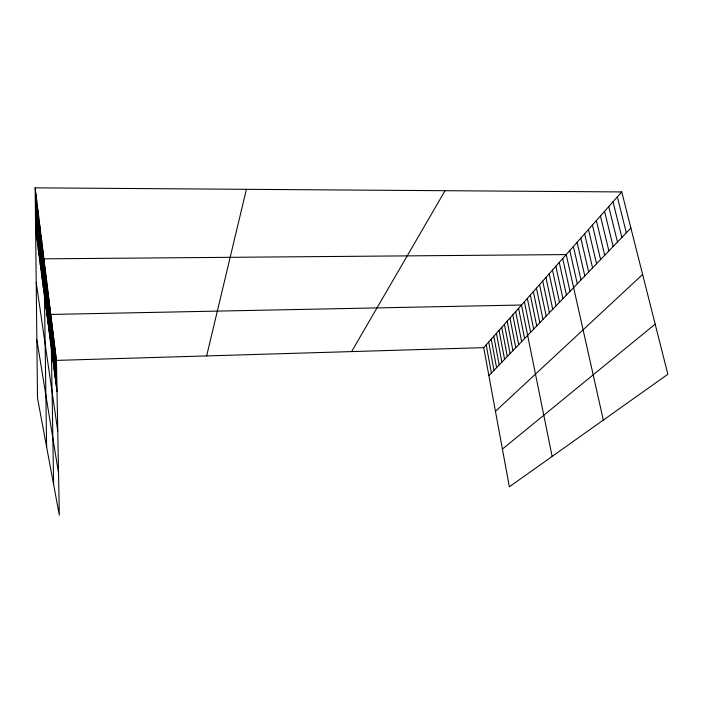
<?xml version="1.0" encoding="UTF-8"?>
<svg xmlns="http://www.w3.org/2000/svg" width="703" height="703" viewBox="0 0 703 703"><rect width="100%" height="100%" fill="white"/><g stroke="black" fill="none" stroke-linecap="round" stroke-linejoin="round"><path stroke-width="1.05" d="M206.638 355.92L246.401 189.318M351.623 351.588L445.061 190.706M483.726 347.642L621.751 191.937L667.85 374.268L509.359 486.801L483.726 347.642L56.442 360.402L35.15 187.842L621.751 191.937M488.884 375.657L630.89 228.071M495.457 411.317L642.621 274.469M502.408 449.094L655.178 324.136M617.348 196.91L626.338 232.798M613.016 201.805L621.865 237.447M608.754 206.603L617.462 242.017M604.562 211.331L613.139 246.516M600.441 215.979L608.886 250.936M596.39 220.549L604.712 255.277M592.409 225.048L600.599 259.548M588.481 229.468L596.557 263.748M584.624 233.827L592.576 267.887M580.827 238.106L588.666 271.956M577.093 242.324L584.817 275.954M573.411 246.472L581.021 279.891M569.79 250.558L577.295 283.775M603.323 420.078L566.223 254.583L43.911 258.836L46.618 446.959M562.716 258.537L570.01 291.341M559.254 262.439L566.451 295.04M555.853 266.288L562.945 298.687M552.496 270.066L559.491 302.272M549.192 273.792L556.091 305.805M545.932 277.465L552.743 309.285M542.725 281.086L549.447 312.721M539.561 284.653L546.196 316.095M536.442 288.168L542.988 319.426M533.375 291.64L539.834 322.703M530.343 295.049L536.723 325.937M527.355 298.424L533.656 329.127M524.412 301.745L530.633 332.273M552.119 456.44L521.512 305.014L50.774 314.443L53.621 484.552M518.568 308.345L524.623 338.521M515.659 311.622L521.635 341.623M512.795 314.856L518.691 344.681M509.965 318.046L515.791 347.695M507.179 321.183L512.935 350.665M504.429 324.285L510.114 353.6M501.714 327.343L507.329 356.491M499.042 330.366L504.587 359.338M496.406 333.336L501.88 362.15M493.805 336.271L499.209 364.927M491.23 339.171L496.582 367.66M488.699 342.036L493.981 370.367M486.195 344.857L491.415 373.029M36.855 339.83L58.542 473.057M36.213 282.448L57.76 431.009M35.616 229.143L57.022 391.43M56.442 360.402L59.324 515.158L37.505 398.083L35.15 187.842M56.073 357.432L56.653 388.645M55.704 354.409L56.284 385.815M55.326 351.351L55.897 382.95M54.939 348.24L55.519 380.042M54.553 345.085L55.124 377.089M54.157 341.886L54.729 374.093M53.753 338.635L54.333 371.043M53.349 335.34L53.92 367.959M52.936 331.992L53.507 364.813M52.514 328.591L53.085 361.632M52.092 325.137L52.663 358.389M51.653 321.631L52.224 355.103M51.214 318.064L51.785 351.755M50.326 310.875L50.897 345.015M49.878 307.246L50.449 341.605M49.43 303.564L49.992 338.152M48.964 299.821L49.526 334.637M48.498 296.025L49.061 331.069M48.024 292.158L48.577 327.44M47.532 288.23L48.094 323.749M47.039 284.24L47.593 319.997M46.539 280.181L47.092 316.183M46.029 276.051L46.583 312.299M45.519 271.859L46.064 308.353M44.992 267.588L45.528 304.337M44.456 263.247L44.992 300.26M43.358 254.337L43.885 291.868M42.786 249.767L43.322 287.562M42.215 245.11L42.742 283.177M41.635 240.373L42.154 278.713M41.038 235.549L41.556 274.17M40.431 230.637L40.941 269.539M39.816 225.637L40.317 264.82M39.183 220.54L39.684 260.013M38.542 215.346L39.034 255.11M37.892 210.056L38.384 250.119M37.224 204.661L37.707 245.031M36.547 199.16L37.022 239.837M35.853 193.562L36.328 234.547"/></g></svg>
